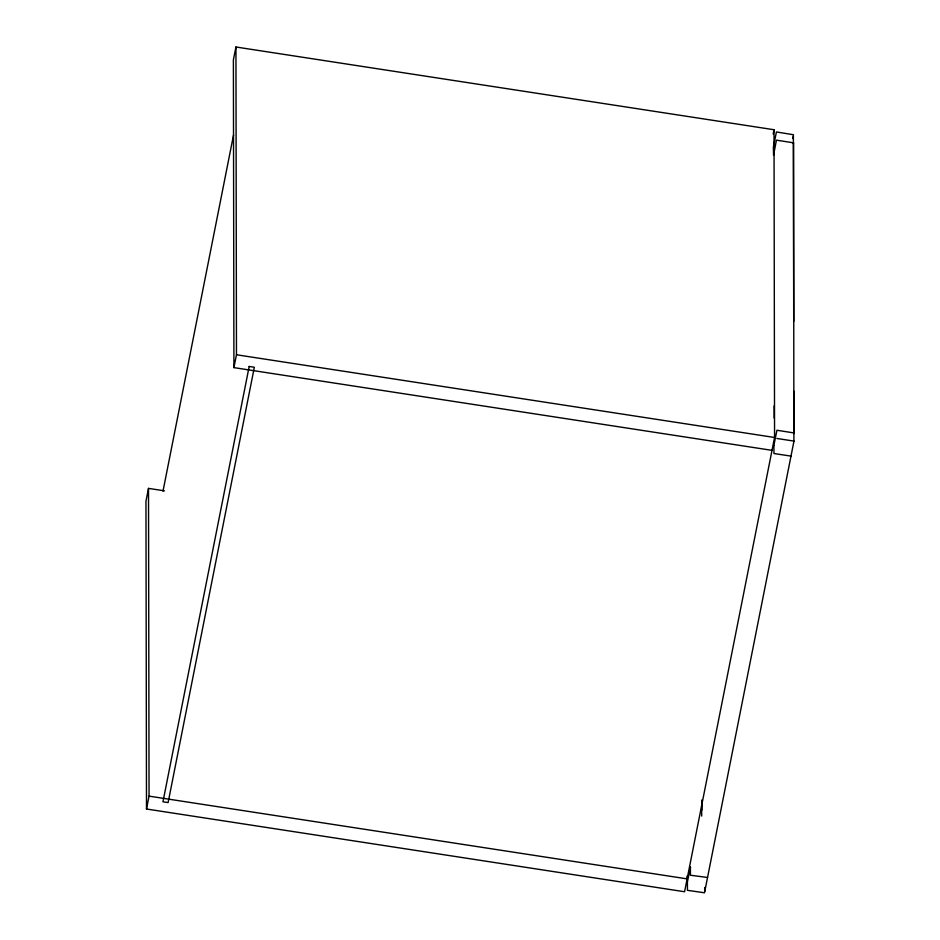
<?xml version="1.0" encoding="UTF-8"?>
<svg xmlns="http://www.w3.org/2000/svg" width="940" height="940" viewBox="0 0 940 940"><rect width="100%" height="100%" fill="white"/><g stroke="black" fill="none" stroke-linecap="round" stroke-linejoin="round"><path stroke-width="1.41" d="M793.501 134.749L776.417 131.953L773.373 147.11L773.561 155.253L776.428 140.142L793.525 142.833L793.9 433.599M773.914 445.231L776.934 430.25L794.03 432.952M793.513 142.88L793.395 143.479M164.465 490.833L148.508 488.389L145.959 501.255L146.499 809.011L684.579 891.743L774.56 437.488L774.019 129.732L235.94 47L233.39 59.866L233.919 367.622L772.01 450.354M162.996 491.162L233.567 134.855M146.499 809.011L149.049 796.133L148.508 488.389M233.919 367.622L236.469 354.756L235.94 47M773.173 134.02L774.019 129.732M792.82 138.568L793.384 135.689L793.712 321.445M704.577 892.789L687.434 890.321L687.399 882.025L690.442 867.068M776.875 438.475L794.042 441.095M773.902 445.407L773.961 453.527L791.069 456.123M236.469 354.756L774.56 437.488M149.049 796.133L687.128 878.877L687.128 875.939M793.83 391.099L793.912 441.389L704.695 891.86L704.683 887.466M774.137 405.88L774.161 418.1M707.538 877.478L690.43 875.234L690.407 867.091M701.792 800.022L701.804 810.28M701.663 805.792L701.687 816.049M249.182 366.459L162.961 801.785L168.107 802.584L254.341 367.258L249.182 366.459"/></g></svg>
